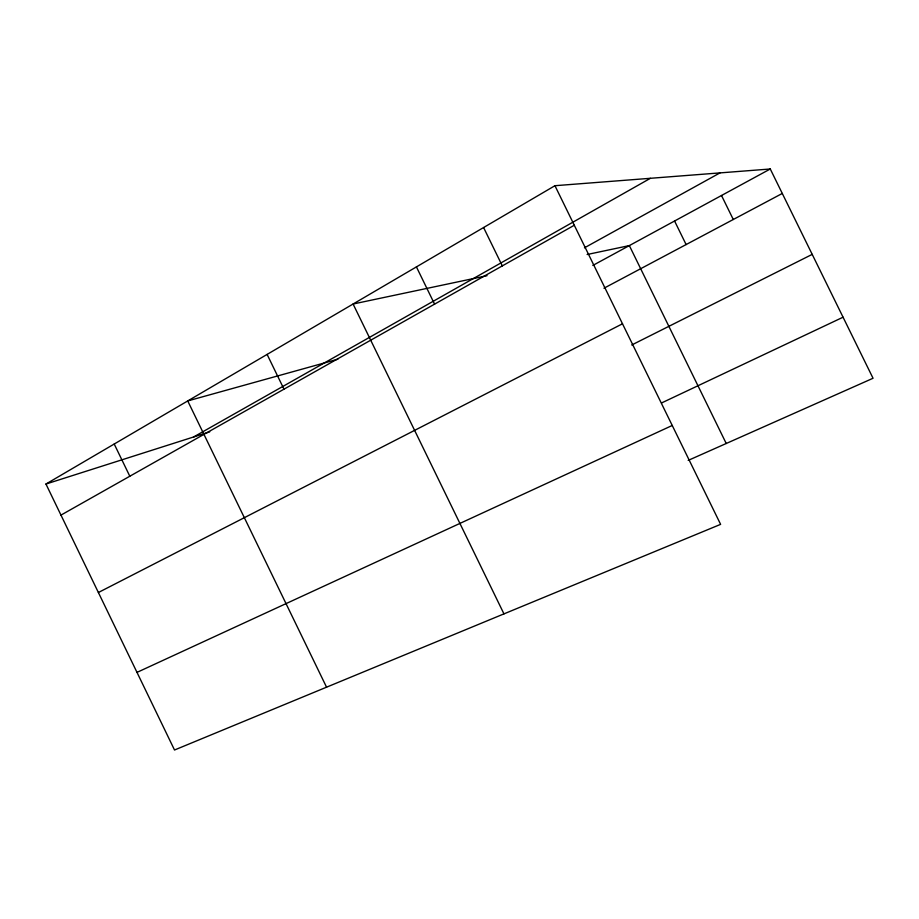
<?xml version="1.0" encoding="UTF-8"?>
<svg xmlns="http://www.w3.org/2000/svg" width="919" height="919" viewBox="0 0 919 919"><rect width="100%" height="100%" fill="white"/><g stroke="black" fill="none" stroke-linecap="round" stroke-linejoin="round"><path stroke-width="1.38" d="M554.95 185.707L720.611 524.358L174.518 750.007L45.95 484.037L554.95 185.707L770.271 168.993L873.05 378.26L688.193 460.396M193.564 436.996L650.388 178.309M60.976 515.099L574.295 225.247M584.438 247.831L719.979 172.898M592.824 265.442L770.271 168.993M603.967 288.221L782.276 193.461M98.39 592.514L622.496 323.787M631.732 344.981L812.201 254.379M661.669 402.901L843.068 317.204M137 672.375L672.237 425.474M45.95 484.037L209.727 431.838M337.859 359.203L187.729 400.937L326.555 687.182M487.036 275.689L353.091 304.017L503.957 613.881M587.126 254.517L629.343 245.591L726.228 443.486M721.507 195.494L733.282 219.492M674.569 221.008L686.114 244.569M483.589 227.533L502.314 265.89M416.422 266.901L434.584 304.143M267.107 354.412L283.994 389.174M114.22 444.026L129.809 476.237"/></g></svg>
